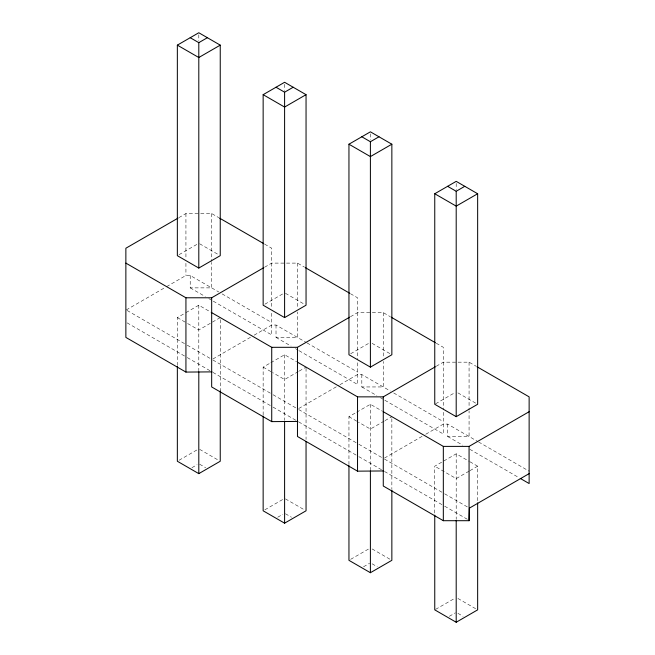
<?xml version="1.0" encoding="UTF-8"?>
<svg xmlns="http://www.w3.org/2000/svg" width="655" height="655" viewBox="0 0 655 655"><rect width="100%" height="100%" fill="white"/><g stroke="black" fill="none" stroke-linecap="round" stroke-linejoin="round"><path stroke-width="0.49" stroke-dasharray="3.27 2.46" d="M178.864 217.64L185.93 213.563L211.671 213.563L218.737 217.64M179.061 254.68L197.081 244.274M126.218 309.962L165.731 287.144M166.607 286.636L185.93 275.485L190.22 275.485L218.737 291.95M177.349 365.482L177.349 317.593L185.07 313.139M185.93 312.64L198.801 305.205L210.812 312.148M264.661 267.183L271.727 263.105L297.468 263.105L304.534 267.183M220.244 317.593L198.801 329.981L187.641 323.537M264.866 304.215L282.886 293.817M212.9 358.989L250.652 337.194M254.165 335.163L271.727 325.027L276.017 325.027L306.303 342.508M263.146 415.016L263.146 367.127L270.016 363.165M270.867 362.673L284.598 354.748L296.609 361.683M350.466 316.717L357.532 312.64L383.273 312.64L390.339 316.717M298.328 371.59L284.598 379.515L272.586 372.58M299.188 371.09L306.049 367.127M350.662 353.757L369.543 342.86M179.061 460.26L197.081 449.862M191.931 467.695L197.081 464.723M298.705 408.523L339.094 385.206M339.97 384.698L357.532 374.562L361.822 374.562L390.339 391.027M348.951 464.559L348.951 416.67L355.812 412.707M356.672 412.208L370.402 404.282L382.414 411.217M436.263 366.26L443.329 362.174L469.07 362.174L476.136 366.26M384.133 421.124L370.402 429.05L358.391 422.115M384.984 420.633L391.854 416.67M435.608 403.791L455.348 392.394M264.866 509.803L282.886 499.397M277.736 517.229L282.886 514.257M384.501 458.066L422.262 436.263M425.775 434.24L443.329 424.096L447.619 424.096L477.904 441.585M434.756 513.07L434.756 466.204L456.199 453.825L469.07 461.251M469.07 471.158L456.199 478.592L434.756 466.204M469.93 470.667L477.651 466.204L477.651 501.869M350.662 559.337L369.543 548.44M363.533 566.771L369.543 563.3M435.608 609.371L455.348 597.974M449.338 616.306L455.348 612.834M190.22 275.485L190.22 287.873L211.671 287.873L211.671 262.426M276.017 325.027L276.017 337.407L297.468 337.407L297.468 311.96M361.822 374.562L361.822 386.949L383.273 386.949L383.273 361.494M447.619 424.096L447.619 436.484L469.07 436.484L469.07 411.037M264.661 244.159L271.727 248.237L271.727 308.3M350.466 293.702L357.532 297.779L357.532 359.873M436.263 343.236L443.329 347.314L443.329 409.891M199.652 243.783L218.533 254.68M285.457 293.317L304.338 304.215M372.114 343.351L390.134 353.757M457.919 392.885L476.799 403.791M222.11 293.898L271.727 322.547M307.031 342.925L357.532 372.081M393.72 392.975L443.329 421.624M478.633 442.002L529.134 471.158M190.22 287.873L205.277 296.568M208.822 298.615L212.367 300.661M213.252 301.169L271.727 334.934L271.727 311.829M276.017 337.407L291.082 346.102M295.511 348.665L298.172 350.196M299.057 350.712L357.532 384.469L357.532 360.889M361.822 386.949L376.879 395.645M380.424 397.691L383.969 399.73M384.853 400.246L443.329 434.003L443.329 410.906M447.619 436.484L462.684 445.179M469.774 449.273L519.39 477.921M469.93 461.75L477.651 466.204M177.349 317.593L186.781 323.046M263.146 367.127L271.727 372.081M348.951 416.67L357.532 421.624M127.103 310.47L186.372 344.686M187.256 345.193L210.255 358.473M212.908 360.004L272.169 394.22M273.053 394.736L297.82 409.031M298.705 409.547L357.974 443.762M358.858 444.27L383.625 458.574M384.51 459.081L443.771 493.297M444.655 493.813L469.43 508.108M127.103 322.858L186.372 357.073M187.256 357.581L212.023 371.884M212.908 372.392L272.169 406.608M273.053 407.115L296.936 420.911M298.705 421.926L357.974 456.142M358.858 456.658L383.625 470.953M384.51 471.469L443.771 505.685M444.655 506.192L468.546 519.98M199.652 449.363L218.533 460.26M285.457 498.905L304.338 509.803M372.114 548.931L390.134 559.337M457.919 598.474L476.799 609.371M199.652 464.223L205.662 467.695M285.457 513.766L291.467 517.229M372.114 563.799L377.264 566.771M457.919 613.334L463.069 616.306M469.07 362.174L469.07 410.014M456.199 183.408L456.199 189.541M456.199 453.825L456.199 519.341M391.854 418.709L391.854 489.007M383.273 312.64L383.273 357.425M370.402 133.866L370.402 139.998M370.402 404.282L370.402 469.807M306.049 368.151L306.049 439.472M297.468 263.105L297.468 307.891M284.598 84.331L284.598 90.464M284.598 354.748L284.598 420.273M220.244 319.632L220.244 390.953M211.671 213.563L211.671 261.402M198.801 34.797L198.801 40.929M198.801 305.205L198.801 370.73M185.93 213.563L185.93 259.241M185.93 263.302L185.93 275.485"/><path stroke-width="0.98" d="M177.349 45.138L198.801 32.75L220.244 45.138L220.244 255.671L198.801 268.059L177.349 255.671L177.349 45.138L198.801 57.517L220.244 45.138M190.22 37.703L198.801 42.657L207.381 37.703M263.146 94.672L284.598 82.284L306.049 94.672L306.049 305.205L284.598 317.593L263.146 305.205L263.146 94.672L284.598 107.06L306.049 94.672M276.017 87.238L284.598 92.191L293.178 87.238M177.98 218.156L125.866 248.237L125.866 337.407L185.93 372.081L212.023 371.884M348.951 144.206L370.402 131.827L391.854 144.206L391.854 354.748L370.402 367.127L348.951 354.748L348.951 144.206L370.402 156.594L391.854 144.206M361.822 136.78L370.402 141.734L378.983 136.78M125.866 263.105L185.93 297.779L211.671 297.779L263.777 267.69M434.756 193.749L456.199 181.361L477.651 193.749L477.651 404.282L456.199 416.67L434.756 404.282L434.756 193.749L456.199 206.128L477.651 193.749M447.619 186.315L456.199 191.268L464.78 186.315M211.671 312.64L271.727 347.314L297.468 347.314L349.582 317.225M177.349 366.497L177.349 461.251L198.801 473.639L220.244 461.251L220.244 390.953M297.82 421.419L271.727 421.624L211.671 386.949L211.671 297.779M297.468 362.174L357.532 396.856L383.273 396.856L435.387 366.767M263.146 416.04L263.146 510.794L284.598 523.173L306.049 510.794L306.049 441.511M383.625 470.953L357.532 471.158L297.468 436.484L297.468 347.314M383.273 411.717L443.329 446.391L469.07 446.391L529.134 411.717M529.134 473.639L469.43 508.108L469.07 520.7L443.329 520.7L383.273 486.018L383.273 396.856M348.951 465.574L348.951 560.328L370.402 572.716L391.854 560.328L391.854 490.03M434.756 515.108L434.756 609.862L456.199 622.25L477.651 609.862L477.651 502.884M219.613 218.156L263.777 243.652M305.418 267.69L349.582 293.186M391.223 317.225L435.387 342.729M477.02 366.767L529.134 396.856L529.134 483.546L520.275 478.428M469.07 446.391L469.07 520.7M456.199 191.268L456.199 416.67M456.199 520.365L456.199 622.25M443.329 446.391L443.329 520.7M370.402 141.734L370.402 367.127M370.402 470.822L370.402 572.716M357.532 396.856L357.532 471.158M284.598 92.191L284.598 317.593M284.598 421.288L284.598 523.173M271.727 347.314L271.727 421.624M198.801 42.657L198.801 268.059M198.801 371.753L198.801 473.639M185.93 297.779L185.93 372.081"/></g></svg>
